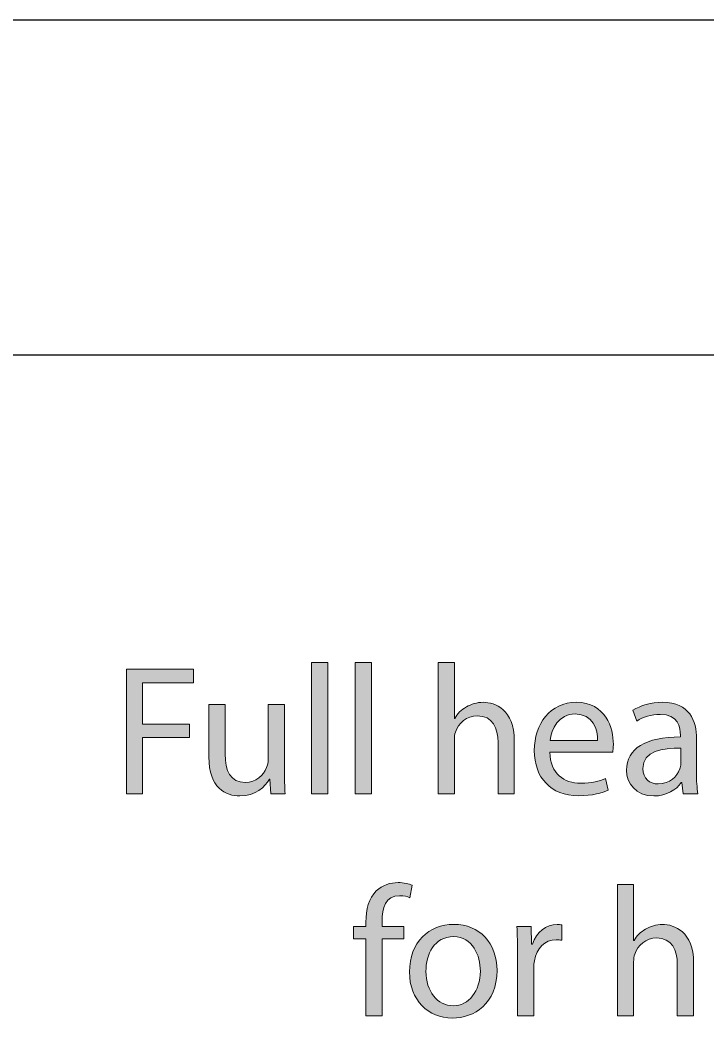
# Model space of a CAD drawing. Header units: inches. Extents: x 17 to 980, y -926 to -230.
# Drawn here: x 655.5 to 709.5, y -923.3 to -844.8 of the extents above; entities that cross this region are included whole.
import ezdxf

# ---------------------------------------------------------------- set-up
doc = ezdxf.new("R2010")
doc.units = ezdxf.units.IN
doc.header["$MEASUREMENT"] = 0
doc.layers.add('Layer 1', color=7, linetype='Continuous')

# ---------------------------------------------------------------- blocks, each defined once
blk = doc.blocks.new('block 7')
at = {"layer": 'Layer 1', "true_color": 0x231f20}
h = blk.add_hatch(color=179, dxfattribs=at)
h.dxf.hatch_style = 2
h.paths.add_polyline_path([(678.37, -895.354), (679.651, -895.354), (679.651, -905.685), (678.37, -905.685)])
h = blk.add_hatch(color=179, dxfattribs=at)
h.dxf.hatch_style = 2
h.paths.add_polyline_path([(681.804, -895.354), (683.085, -895.354), (683.085, -905.685), (681.804, -905.685)])
h = blk.add_hatch(color=179, dxfattribs=at)
h.dxf.hatch_style = 2
edge = h.paths.add_edge_path()
edge.add_spline(control_points=[(688.323, -895.354), (688.323, -895.354), (689.604, -895.354), (689.604, -895.354), (689.604, -895.354), (689.604, -899.748), (689.604, -899.748), (689.604, -899.748), (689.633, -899.748), (689.633, -899.748), (689.836, -899.385), (690.157, -899.065), (690.549, -898.846), (690.928, -898.628), (691.379, -898.483), (691.859, -898.483), (692.805, -898.483), (694.318, -899.065), (694.318, -901.494), (694.318, -901.494), (694.318, -905.685), (694.318, -905.685), (694.318, -905.685), (693.037, -905.685), (693.037, -905.685), (693.037, -905.685), (693.037, -901.64), (693.037, -901.64), (693.037, -900.505), (692.616, -899.545), (691.408, -899.545), (690.578, -899.545), (689.924, -900.127), (689.691, -900.825), (689.619, -901), (689.604, -901.189), (689.604, -901.436), (689.604, -901.436), (689.604, -905.685), (689.604, -905.685), (689.604, -905.685), (688.323, -905.685), (688.323, -905.685), (688.323, -905.685), (688.323, -895.354), (688.323, -895.354)], knot_values=[0, 0, 0, 0, 1, 1, 1, 2, 2, 2, 3, 3, 3, 4, 4, 4, 5, 5, 5, 6, 6, 6, 7, 7, 7, 8, 8, 8, 9, 9, 9, 10, 10, 10, 11, 11, 11, 12, 12, 12, 13, 13, 13, 14, 14, 14, 15, 15, 15, 15], degree=3, periodic=1)
h = blk.add_hatch(color=179, dxfattribs=at)
h.dxf.hatch_style = 2
h.paths.add_polyline_path([(663.818, -895.878), (669.1, -895.878), (669.1, -896.94), (665.084, -896.94), (665.084, -900.2), (668.794, -900.2), (668.794, -901.247), (665.084, -901.247), (665.084, -905.685), (663.818, -905.685)])
h = blk.add_hatch(color=179, dxfattribs=at)
h.dxf.hatch_style = 2
edge = h.paths.add_edge_path()
edge.add_spline(control_points=[(697.113, -902.397), (697.142, -904.128), (698.248, -904.841), (699.528, -904.841), (700.444, -904.841), (700.998, -904.681), (701.478, -904.477), (701.478, -904.477), (701.696, -905.394), (701.696, -905.394), (701.245, -905.598), (700.474, -905.83), (699.354, -905.83), (697.185, -905.83), (695.891, -904.404), (695.891, -902.28), (695.891, -900.156), (697.142, -898.483), (699.193, -898.483), (701.492, -898.483), (702.104, -900.505), (702.104, -901.8), (702.104, -902.062), (702.075, -902.266), (702.059, -902.397), (702.059, -902.397), (697.113, -902.397), (697.113, -902.397)], knot_values=[0, 0, 0, 0, 1, 1, 1, 2, 2, 2, 3, 3, 3, 4, 4, 4, 5, 5, 5, 6, 6, 6, 7, 7, 7, 8, 8, 8, 9, 9, 9, 9], degree=3, periodic=1)
edge = h.paths.add_edge_path()
edge.add_spline(control_points=[(700.867, -901.48), (700.881, -900.665), (700.532, -899.399), (699.091, -899.399), (697.797, -899.399), (697.229, -900.592), (697.127, -901.48), (697.127, -901.48), (700.867, -901.48), (700.867, -901.48)], knot_values=[0, 0, 0, 0, 1, 1, 1, 2, 2, 2, 3, 3, 3, 3], degree=3, periodic=1)
h = blk.add_hatch(color=179, dxfattribs=at)
h.dxf.hatch_style = 2
edge = h.paths.add_edge_path()
edge.add_spline(control_points=[(707.59, -905.685), (707.59, -905.685), (707.488, -904.797), (707.488, -904.797), (707.488, -904.797), (707.444, -904.797), (707.444, -904.797), (707.051, -905.35), (706.295, -905.845), (705.291, -905.845), (703.865, -905.845), (703.137, -904.841), (703.137, -903.823), (703.137, -902.12), (704.651, -901.189), (707.371, -901.204), (707.371, -901.204), (707.371, -901.058), (707.371, -901.058), (707.371, -900.476), (707.211, -899.428), (705.771, -899.428), (705.116, -899.428), (704.432, -899.632), (703.938, -899.952), (703.938, -899.952), (703.646, -899.108), (703.646, -899.108), (704.229, -898.73), (705.073, -898.483), (705.96, -898.483), (708.113, -898.483), (708.638, -899.952), (708.638, -901.363), (708.638, -901.363), (708.638, -903.997), (708.638, -903.997), (708.638, -904.608), (708.666, -905.205), (708.754, -905.685), (708.754, -905.685), (707.59, -905.685), (707.59, -905.685)], knot_values=[0, 0, 0, 0, 1, 1, 1, 2, 2, 2, 3, 3, 3, 4, 4, 4, 5, 5, 5, 6, 6, 6, 7, 7, 7, 8, 8, 8, 9, 9, 9, 10, 10, 10, 11, 11, 11, 12, 12, 12, 13, 13, 13, 14, 14, 14, 14], degree=3, periodic=1)
edge = h.paths.add_edge_path()
edge.add_spline(control_points=[(707.401, -902.091), (706.003, -902.062), (704.418, -902.309), (704.418, -903.677), (704.418, -904.506), (704.971, -904.899), (705.625, -904.899), (706.542, -904.899), (707.124, -904.317), (707.328, -903.721), (707.371, -903.59), (707.401, -903.444), (707.401, -903.313), (707.401, -903.313), (707.401, -902.091), (707.401, -902.091)], knot_values=[0, 0, 0, 0, 1, 1, 1, 2, 2, 2, 3, 3, 3, 4, 4, 4, 5, 5, 5, 5], degree=3, periodic=1)
h = blk.add_hatch(color=179, dxfattribs=at)
h.dxf.hatch_style = 2
edge = h.paths.add_edge_path()
edge.add_spline(control_points=[(676.245, -903.764), (676.245, -904.492), (676.259, -905.132), (676.303, -905.685), (676.303, -905.685), (675.168, -905.685), (675.168, -905.685), (675.168, -905.685), (675.095, -904.535), (675.095, -904.535), (675.095, -904.535), (675.066, -904.535), (675.066, -904.535), (674.732, -905.103), (673.99, -905.845), (672.738, -905.845), (671.632, -905.845), (670.308, -905.234), (670.308, -902.76), (670.308, -902.76), (670.308, -898.643), (670.308, -898.643), (670.308, -898.643), (671.589, -898.643), (671.589, -898.643), (671.589, -898.643), (671.589, -902.542), (671.589, -902.542), (671.589, -903.881), (671.996, -904.783), (673.16, -904.783), (674.018, -904.783), (674.615, -904.186), (674.848, -903.619), (674.921, -903.43), (674.964, -903.197), (674.964, -902.964), (674.964, -902.964), (674.964, -898.643), (674.964, -898.643), (674.964, -898.643), (676.245, -898.643), (676.245, -898.643), (676.245, -898.643), (676.245, -903.764), (676.245, -903.764)], knot_values=[0, 0, 0, 0, 1, 1, 1, 2, 2, 2, 3, 3, 3, 4, 4, 4, 5, 5, 5, 6, 6, 6, 7, 7, 7, 8, 8, 8, 9, 9, 9, 10, 10, 10, 11, 11, 11, 12, 12, 12, 13, 13, 13, 14, 14, 14, 15, 15, 15, 15], degree=3, periodic=1)
h = blk.add_hatch(color=179, dxfattribs=at)
h.dxf.hatch_style = 2
edge = h.paths.add_edge_path()
edge.add_spline(control_points=[(682.655, -923.147), (682.655, -923.147), (682.655, -917.08), (682.655, -917.08), (682.655, -917.08), (681.666, -917.08), (681.666, -917.08), (681.666, -917.08), (681.666, -916.105), (681.666, -916.105), (681.666, -916.105), (682.655, -916.105), (682.655, -916.105), (682.655, -916.105), (682.655, -915.77), (682.655, -915.77), (682.655, -914.781), (682.874, -913.879), (683.47, -913.312), (683.951, -912.846), (684.591, -912.657), (685.187, -912.657), (685.638, -912.657), (686.032, -912.759), (686.279, -912.86), (686.279, -912.86), (686.104, -913.85), (686.104, -913.85), (685.915, -913.763), (685.653, -913.69), (685.289, -913.69), (684.198, -913.69), (683.922, -914.65), (683.922, -915.727), (683.922, -915.727), (683.922, -916.105), (683.922, -916.105), (683.922, -916.105), (685.624, -916.105), (685.624, -916.105), (685.624, -916.105), (685.624, -917.08), (685.624, -917.08), (685.624, -917.08), (683.922, -917.08), (683.922, -917.08), (683.922, -917.08), (683.922, -923.147), (683.922, -923.147), (683.922, -923.147), (682.655, -923.147), (682.655, -923.147)], knot_values=[0, 0, 0, 0, 1, 1, 1, 2, 2, 2, 3, 3, 3, 4, 4, 4, 5, 5, 5, 6, 6, 6, 7, 7, 7, 8, 8, 8, 9, 9, 9, 10, 10, 10, 11, 11, 11, 12, 12, 12, 13, 13, 13, 14, 14, 14, 15, 15, 15, 16, 16, 16, 17, 17, 17, 17], degree=3, periodic=1)
h = blk.add_hatch(color=179, dxfattribs=at)
h.dxf.hatch_style = 2
edge = h.paths.add_edge_path()
edge.add_spline(control_points=[(702.417, -912.817), (702.417, -912.817), (703.698, -912.817), (703.698, -912.817), (703.698, -912.817), (703.698, -917.211), (703.698, -917.211), (703.698, -917.211), (703.727, -917.211), (703.727, -917.211), (703.93, -916.847), (704.251, -916.527), (704.643, -916.309), (705.022, -916.091), (705.473, -915.945), (705.953, -915.945), (706.898, -915.945), (708.412, -916.527), (708.412, -918.957), (708.412, -918.957), (708.412, -923.147), (708.412, -923.147), (708.412, -923.147), (707.131, -923.147), (707.131, -923.147), (707.131, -923.147), (707.131, -919.103), (707.131, -919.103), (707.131, -917.968), (706.71, -917.007), (705.502, -917.007), (704.672, -917.007), (704.018, -917.589), (703.785, -918.288), (703.712, -918.462), (703.698, -918.652), (703.698, -918.899), (703.698, -918.899), (703.698, -923.147), (703.698, -923.147), (703.698, -923.147), (702.417, -923.147), (702.417, -923.147), (702.417, -923.147), (702.417, -912.817), (702.417, -912.817)], knot_values=[0, 0, 0, 0, 1, 1, 1, 2, 2, 2, 3, 3, 3, 4, 4, 4, 5, 5, 5, 6, 6, 6, 7, 7, 7, 8, 8, 8, 9, 9, 9, 10, 10, 10, 11, 11, 11, 12, 12, 12, 13, 13, 13, 14, 14, 14, 15, 15, 15, 15], degree=3, periodic=1)
h = blk.add_hatch(color=179, dxfattribs=at)
h.dxf.hatch_style = 2
edge = h.paths.add_edge_path()
edge.add_spline(control_points=[(692.958, -919.568), (692.958, -922.172), (691.154, -923.308), (689.451, -923.308), (687.545, -923.308), (686.076, -921.911), (686.076, -919.684), (686.076, -917.327), (687.618, -915.945), (689.568, -915.945), (691.59, -915.945), (692.958, -917.415), (692.958, -919.568)], knot_values=[0, 0, 0, 0, 1, 1, 1, 2, 2, 2, 3, 3, 3, 4, 4, 4, 4], degree=3, periodic=1)
edge = h.paths.add_edge_path()
edge.add_spline(control_points=[(687.37, -919.641), (687.37, -921.183), (688.258, -922.347), (689.509, -922.347), (690.731, -922.347), (691.648, -921.198), (691.648, -919.612), (691.648, -918.419), (691.052, -916.905), (689.539, -916.905), (688.025, -916.905), (687.37, -918.302), (687.37, -919.641)], knot_values=[0, 0, 0, 0, 1, 1, 1, 2, 2, 2, 3, 3, 3, 4, 4, 4, 4], degree=3, periodic=1)
h = blk.add_hatch(color=179, dxfattribs=at)
h.dxf.hatch_style = 2
edge = h.paths.add_edge_path()
edge.add_spline(control_points=[(694.574, -918.302), (694.574, -917.473), (694.559, -916.76), (694.515, -916.105), (694.515, -916.105), (695.636, -916.105), (695.636, -916.105), (695.636, -916.105), (695.68, -917.487), (695.68, -917.487), (695.68, -917.487), (695.738, -917.487), (695.738, -917.487), (696.058, -916.542), (696.829, -915.945), (697.688, -915.945), (697.833, -915.945), (697.935, -915.96), (698.051, -915.989), (698.051, -915.989), (698.051, -917.196), (698.051, -917.196), (697.921, -917.167), (697.79, -917.153), (697.615, -917.153), (696.713, -917.153), (696.073, -917.836), (695.898, -918.797), (695.869, -918.972), (695.84, -919.175), (695.84, -919.394), (695.84, -919.394), (695.84, -923.147), (695.84, -923.147), (695.84, -923.147), (694.574, -923.147), (694.574, -923.147), (694.574, -923.147), (694.574, -918.302), (694.574, -918.302)], knot_values=[0, 0, 0, 0, 1, 1, 1, 2, 2, 2, 3, 3, 3, 4, 4, 4, 5, 5, 5, 6, 6, 6, 7, 7, 7, 8, 8, 8, 9, 9, 9, 10, 10, 10, 11, 11, 11, 12, 12, 12, 13, 13, 13, 13], degree=3, periodic=1)
at = {"layer": 'Layer 1', "lineweight": 0}
for points in [[(678.37, -895.354), (679.651, -895.354), (679.651, -905.685), (678.37, -905.685), (678.37, -895.354)], [(681.804, -895.354), (683.085, -895.354), (683.085, -905.685), (681.804, -905.685), (681.804, -895.354)], [(663.818, -895.878), (669.1, -895.878), (669.1, -896.94), (665.084, -896.94), (665.084, -900.2), (668.794, -900.2), (668.794, -901.247), (665.084, -901.247), (665.084, -905.685), (663.818, -905.685), (663.818, -895.878)]]:
    blk.add_lwpolyline(points, dxfattribs=at)
for points, knots in [([(688.323, -895.354), (688.323, -895.354), (689.604, -895.354), (689.604, -895.354), (689.604, -895.354), (689.604, -899.748), (689.604, -899.748), (689.604, -899.748), (689.633, -899.748), (689.633, -899.748), (689.836, -899.385), (690.157, -899.065), (690.549, -898.846), (690.928, -898.628), (691.379, -898.483), (691.859, -898.483), (692.805, -898.483), (694.318, -899.065), (694.318, -901.494), (694.318, -901.494), (694.318, -905.685), (694.318, -905.685), (694.318, -905.685), (693.037, -905.685), (693.037, -905.685), (693.037, -905.685), (693.037, -901.64), (693.037, -901.64), (693.037, -900.505), (692.616, -899.545), (691.408, -899.545), (690.578, -899.545), (689.924, -900.127), (689.691, -900.825), (689.619, -901), (689.604, -901.189), (689.604, -901.436), (689.604, -901.436), (689.604, -905.685), (689.604, -905.685), (689.604, -905.685), (688.323, -905.685), (688.323, -905.685), (688.323, -905.685), (688.323, -895.354), (688.323, -895.354)], [0, 0, 0, 0, 1, 1, 1, 2, 2, 2, 3, 3, 3, 4, 4, 4, 5, 5, 5, 6, 6, 6, 7, 7, 7, 8, 8, 8, 9, 9, 9, 10, 10, 10, 11, 11, 11, 12, 12, 12, 13, 13, 13, 14, 14, 14, 15, 15, 15, 15]), ([(697.113, -902.397), (697.142, -904.128), (698.248, -904.841), (699.528, -904.841), (700.444, -904.841), (700.998, -904.681), (701.478, -904.477), (701.478, -904.477), (701.696, -905.394), (701.696, -905.394), (701.245, -905.598), (700.474, -905.83), (699.354, -905.83), (697.185, -905.83), (695.891, -904.404), (695.891, -902.28), (695.891, -900.156), (697.142, -898.483), (699.193, -898.483), (701.492, -898.483), (702.104, -900.505), (702.104, -901.8), (702.104, -902.062), (702.075, -902.266), (702.059, -902.397), (702.059, -902.397), (697.113, -902.397), (697.113, -902.397)], [0, 0, 0, 0, 1, 1, 1, 2, 2, 2, 3, 3, 3, 4, 4, 4, 5, 5, 5, 6, 6, 6, 7, 7, 7, 8, 8, 8, 9, 9, 9, 9]), ([(707.59, -905.685), (707.59, -905.685), (707.488, -904.797), (707.488, -904.797), (707.488, -904.797), (707.444, -904.797), (707.444, -904.797), (707.051, -905.35), (706.295, -905.845), (705.291, -905.845), (703.865, -905.845), (703.137, -904.841), (703.137, -903.823), (703.137, -902.12), (704.651, -901.189), (707.371, -901.204), (707.371, -901.204), (707.371, -901.058), (707.371, -901.058), (707.371, -900.476), (707.211, -899.428), (705.771, -899.428), (705.116, -899.428), (704.432, -899.632), (703.938, -899.952), (703.938, -899.952), (703.646, -899.108), (703.646, -899.108), (704.229, -898.73), (705.073, -898.483), (705.96, -898.483), (708.113, -898.483), (708.638, -899.952), (708.638, -901.363), (708.638, -901.363), (708.638, -903.997), (708.638, -903.997), (708.638, -904.608), (708.666, -905.205), (708.754, -905.685), (708.754, -905.685), (707.59, -905.685), (707.59, -905.685)], [0, 0, 0, 0, 1, 1, 1, 2, 2, 2, 3, 3, 3, 4, 4, 4, 5, 5, 5, 6, 6, 6, 7, 7, 7, 8, 8, 8, 9, 9, 9, 10, 10, 10, 11, 11, 11, 12, 12, 12, 13, 13, 13, 14, 14, 14, 14]), ([(676.245, -903.764), (676.245, -904.492), (676.259, -905.132), (676.303, -905.685), (676.303, -905.685), (675.168, -905.685), (675.168, -905.685), (675.168, -905.685), (675.095, -904.535), (675.095, -904.535), (675.095, -904.535), (675.066, -904.535), (675.066, -904.535), (674.732, -905.103), (673.99, -905.845), (672.738, -905.845), (671.632, -905.845), (670.308, -905.234), (670.308, -902.76), (670.308, -902.76), (670.308, -898.643), (670.308, -898.643), (670.308, -898.643), (671.589, -898.643), (671.589, -898.643), (671.589, -898.643), (671.589, -902.542), (671.589, -902.542), (671.589, -903.881), (671.996, -904.783), (673.16, -904.783), (674.018, -904.783), (674.615, -904.186), (674.848, -903.619), (674.921, -903.43), (674.964, -903.197), (674.964, -902.964), (674.964, -902.964), (674.964, -898.643), (674.964, -898.643), (674.964, -898.643), (676.245, -898.643), (676.245, -898.643), (676.245, -898.643), (676.245, -903.764), (676.245, -903.764)], [0, 0, 0, 0, 1, 1, 1, 2, 2, 2, 3, 3, 3, 4, 4, 4, 5, 5, 5, 6, 6, 6, 7, 7, 7, 8, 8, 8, 9, 9, 9, 10, 10, 10, 11, 11, 11, 12, 12, 12, 13, 13, 13, 14, 14, 14, 15, 15, 15, 15]), ([(700.867, -901.48), (700.881, -900.665), (700.532, -899.399), (699.091, -899.399), (697.797, -899.399), (697.229, -900.592), (697.127, -901.48), (697.127, -901.48), (700.867, -901.48), (700.867, -901.48)], [0, 0, 0, 0, 1, 1, 1, 2, 2, 2, 3, 3, 3, 3]), ([(707.401, -902.091), (706.003, -902.062), (704.418, -902.309), (704.418, -903.677), (704.418, -904.506), (704.971, -904.899), (705.625, -904.899), (706.542, -904.899), (707.124, -904.317), (707.328, -903.721), (707.371, -903.59), (707.401, -903.444), (707.401, -903.313), (707.401, -903.313), (707.401, -902.091), (707.401, -902.091)], [0, 0, 0, 0, 1, 1, 1, 2, 2, 2, 3, 3, 3, 4, 4, 4, 5, 5, 5, 5]), ([(682.655, -923.147), (682.655, -923.147), (682.655, -917.08), (682.655, -917.08), (682.655, -917.08), (681.666, -917.08), (681.666, -917.08), (681.666, -917.08), (681.666, -916.105), (681.666, -916.105), (681.666, -916.105), (682.655, -916.105), (682.655, -916.105), (682.655, -916.105), (682.655, -915.77), (682.655, -915.77), (682.655, -914.781), (682.874, -913.879), (683.47, -913.312), (683.951, -912.846), (684.591, -912.657), (685.187, -912.657), (685.638, -912.657), (686.032, -912.759), (686.279, -912.86), (686.279, -912.86), (686.104, -913.85), (686.104, -913.85), (685.915, -913.763), (685.653, -913.69), (685.289, -913.69), (684.198, -913.69), (683.922, -914.65), (683.922, -915.727), (683.922, -915.727), (683.922, -916.105), (683.922, -916.105), (683.922, -916.105), (685.624, -916.105), (685.624, -916.105), (685.624, -916.105), (685.624, -917.08), (685.624, -917.08), (685.624, -917.08), (683.922, -917.08), (683.922, -917.08), (683.922, -917.08), (683.922, -923.147), (683.922, -923.147), (683.922, -923.147), (682.655, -923.147), (682.655, -923.147)], [0, 0, 0, 0, 1, 1, 1, 2, 2, 2, 3, 3, 3, 4, 4, 4, 5, 5, 5, 6, 6, 6, 7, 7, 7, 8, 8, 8, 9, 9, 9, 10, 10, 10, 11, 11, 11, 12, 12, 12, 13, 13, 13, 14, 14, 14, 15, 15, 15, 16, 16, 16, 17, 17, 17, 17]), ([(702.417, -912.817), (702.417, -912.817), (703.698, -912.817), (703.698, -912.817), (703.698, -912.817), (703.698, -917.211), (703.698, -917.211), (703.698, -917.211), (703.727, -917.211), (703.727, -917.211), (703.93, -916.847), (704.251, -916.527), (704.643, -916.309), (705.022, -916.091), (705.473, -915.945), (705.953, -915.945), (706.898, -915.945), (708.412, -916.527), (708.412, -918.957), (708.412, -918.957), (708.412, -923.147), (708.412, -923.147), (708.412, -923.147), (707.131, -923.147), (707.131, -923.147), (707.131, -923.147), (707.131, -919.103), (707.131, -919.103), (707.131, -917.968), (706.71, -917.007), (705.502, -917.007), (704.672, -917.007), (704.018, -917.589), (703.785, -918.288), (703.712, -918.462), (703.698, -918.652), (703.698, -918.899), (703.698, -918.899), (703.698, -923.147), (703.698, -923.147), (703.698, -923.147), (702.417, -923.147), (702.417, -923.147), (702.417, -923.147), (702.417, -912.817), (702.417, -912.817)], [0, 0, 0, 0, 1, 1, 1, 2, 2, 2, 3, 3, 3, 4, 4, 4, 5, 5, 5, 6, 6, 6, 7, 7, 7, 8, 8, 8, 9, 9, 9, 10, 10, 10, 11, 11, 11, 12, 12, 12, 13, 13, 13, 14, 14, 14, 15, 15, 15, 15]), ([(692.958, -919.568), (692.958, -922.172), (691.154, -923.308), (689.451, -923.308), (687.545, -923.308), (686.076, -921.911), (686.076, -919.684), (686.076, -917.327), (687.618, -915.945), (689.568, -915.945), (691.59, -915.945), (692.958, -917.415), (692.958, -919.568)], [0, 0, 0, 0, 1, 1, 1, 2, 2, 2, 3, 3, 3, 4, 4, 4, 4]), ([(694.574, -918.302), (694.574, -917.473), (694.559, -916.76), (694.515, -916.105), (694.515, -916.105), (695.636, -916.105), (695.636, -916.105), (695.636, -916.105), (695.68, -917.487), (695.68, -917.487), (695.68, -917.487), (695.738, -917.487), (695.738, -917.487), (696.058, -916.542), (696.829, -915.945), (697.688, -915.945), (697.833, -915.945), (697.935, -915.96), (698.051, -915.989), (698.051, -915.989), (698.051, -917.196), (698.051, -917.196), (697.921, -917.167), (697.79, -917.153), (697.615, -917.153), (696.713, -917.153), (696.073, -917.836), (695.898, -918.797), (695.869, -918.972), (695.84, -919.175), (695.84, -919.394), (695.84, -919.394), (695.84, -923.147), (695.84, -923.147), (695.84, -923.147), (694.574, -923.147), (694.574, -923.147), (694.574, -923.147), (694.574, -918.302), (694.574, -918.302)], [0, 0, 0, 0, 1, 1, 1, 2, 2, 2, 3, 3, 3, 4, 4, 4, 5, 5, 5, 6, 6, 6, 7, 7, 7, 8, 8, 8, 9, 9, 9, 10, 10, 10, 11, 11, 11, 12, 12, 12, 13, 13, 13, 13]), ([(687.37, -919.641), (687.37, -921.183), (688.258, -922.347), (689.509, -922.347), (690.731, -922.347), (691.648, -921.198), (691.648, -919.612), (691.648, -918.419), (691.052, -916.905), (689.539, -916.905), (688.025, -916.905), (687.37, -918.302), (687.37, -919.641)], [0, 0, 0, 0, 1, 1, 1, 2, 2, 2, 3, 3, 3, 4, 4, 4, 4])]:
    blk.add_open_spline(points, degree=3, knots=knots, dxfattribs=at)

msp = doc.modelspace()

# ---------------------------------------------------------------- linework, layer by layer
at = {"layer": 'Layer 1', "color": 179, "lineweight": 35, "true_color": 0x231f20}
for points, knots in [([(728.674, -847.798), (728.674, -846.16), (727.346, -844.832), (725.708, -844.832), (725.708, -844.832), (149.462, -844.827), (149.462, -844.827), (148.022, -844.827), (146.632, -845.443), (145.604, -846.351)], [0, 0, 0, 0, 1, 1, 1, 2, 2, 2, 3, 3, 3, 3]), ([(255.348, -871.175), (255.348, -871.175), (831.633, -871.171), (831.633, -871.171), (833.073, -871.171), (834.463, -870.554), (835.491, -869.646)], [0, 0, 0, 0, 1, 1, 1, 2, 2, 2, 2])]:
    msp.add_open_spline(points, degree=3, knots=knots, dxfattribs=at)

# ---------------------------------------------------------------- block references
at = {"layer": 'Layer 1'}
msp.add_blockref('block 7', (0, 0), dxfattribs=at)

doc.saveas('drawing.dxf')
